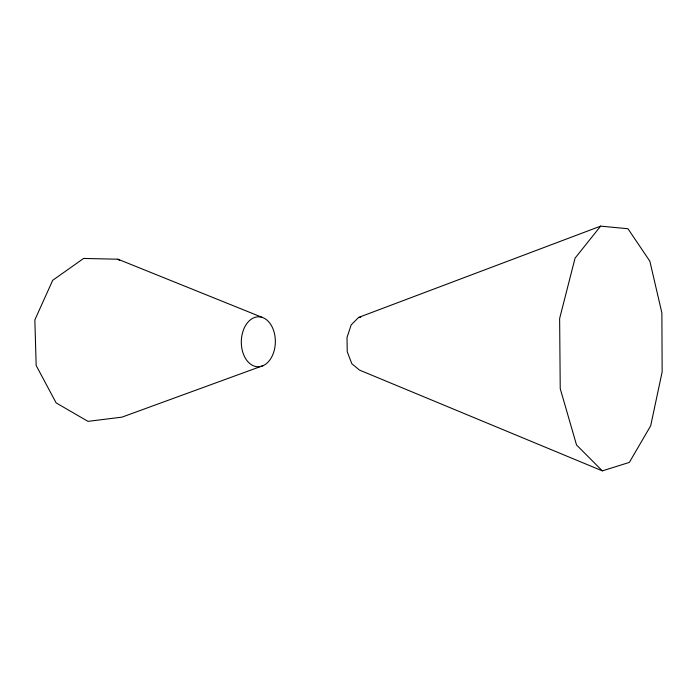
<?xml version="1.0" encoding="UTF-8"?>
<svg xmlns="http://www.w3.org/2000/svg" width="697" height="697" viewBox="0 0 697 697"><rect width="100%" height="100%" fill="white"/><g stroke="black" fill="none" stroke-linecap="round" stroke-linejoin="round"><path stroke-width="1.05" d="M600.64 226.133L575.051 258.151L559.63 318.529L560.231 388.647L576.532 444.974L602.339 470.867L629.339 462.407L650.684 425.771L662.15 371.893L661.88 312.927L649.848 261.166L627.962 228.738L600.64 226.133L358.606 317.431L351.201 324.872L347.01 337.487L347.245 351.793L351.846 363.756L359.469 370.081L602.339 470.867M263.501 365.472L121.966 417.146L87.988 421.363L56.152 402.918L36.166 365.507L34.85 319.888L52.711 280.299L83.614 258.439L117.941 259.206L262.542 317.518A24.97 17.016 -89.1 0 1 270.514 358.999A24.97 17.016 -89.1 0 1 241.946 348.84A24.97 17.016 -89.1 0 1 262.542 317.518M358.606 317.431L360.741 317.344M117.941 259.206L119.666 260.495"/></g></svg>
